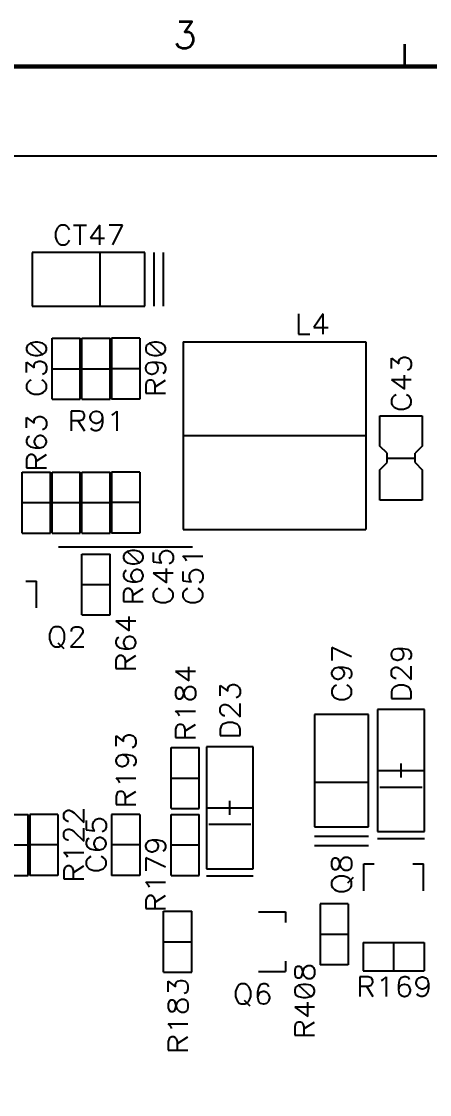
# Model space of a CAD drawing. Extents: x 295 to 953, y 10 to 290.
# Drawn here: x 595.7 to 641, y 171 to 290 of the extents above; entities that cross this region are included whole.
import ezdxf
from ezdxf.enums import TextEntityAlignment as Align

# ---------------------------------------------------------------- set-up
doc = ezdxf.new("R2010")
doc.units = 0
doc.header["$LTSCALE"] = 5
doc.header["$MEASUREMENT"] = 0
doc.layers.get('0').update_dxf_attribs({"linetype": 'CONTINUOUS', "lineweight": 25})
for name, color, linetype in [('DV-DPO-A6_BSK', 2, 'CONTINUOUS'), ('문자', 4, 'CONTINUOUS'), ('테두리', 3, 'CONTINUOUS')]:
    doc.layers.add(name, color=color, linetype=linetype)
doc.styles.get("Standard").update_dxf_attribs({"font": 'simplex.shx'})

# ---------------------------------------------------------------- blocks, each defined once
blk = doc.blocks.new('C')
at = {"layer": '테두리'}
for points, const_width in [([(161.25, 287.5), (161.25, 285)], 0.3), ([(15, 285), (15, 15), (405, 15), (405, 285), (15, 285)], 0.5)]:
    blk.add_lwpolyline(points, dxfattribs=dict(at, const_width=const_width))
at = {"layer": '문자'}
blk.add_text('3', height=3, dxfattribs=at).set_placement((136.88, 288.5), align=Align.MIDDLE)

msp = doc.modelspace()

# ---------------------------------------------------------------- linework, layer by layer
at = {"layer": 'DV-DPO-A6_BSK', "color": 7}
for p, q in [((529.28, 275.1), (843.88, 275.1)), ((599.6, 266.89), (599.5, 266.58)), ((599.71, 267.11), (599.6, 266.89)), ((599.92, 267.31), (599.71, 267.11)), ((600.12, 267.42), (599.92, 267.31)), ((600.55, 267.42), (600.12, 267.42)), ((600.75, 267.31), (600.55, 267.42)), ((600.96, 267.11), (600.75, 267.31)), ((601.07, 266.89), (600.96, 267.11)), ((601.49, 267.42), (602.95, 267.42)), ((602.22, 267.42), (602.22, 265.22)), ((604.41, 267.42), (603.37, 265.96)), ((604.41, 265.22), (604.41, 267.42)), ((606.92, 267.42), (605.46, 267.42)), ((605.88, 265.22), (606.92, 267.42)), ((599.5, 266.58), (599.5, 266.06)), ((599.5, 266.06), (599.6, 265.75)), ((599.6, 265.75), (599.71, 265.53)), ((599.71, 265.53), (599.92, 265.33)), ((600.75, 265.33), (600.96, 265.53)), ((600.96, 265.53), (601.07, 265.75)), ((603.37, 265.96), (604.94, 265.96)), ((596.92, 264.38), (596.92, 258.41)), ((601.6, 264.38), (596.92, 264.38)), ((599.92, 265.33), (600.12, 265.22)), ((600.12, 265.22), (600.55, 265.22)), ((600.55, 265.22), (600.75, 265.33)), ((602.38, 264.38), (601.6, 264.38)), ((603.81, 264.38), (602.38, 264.38)), ((604.98, 264.38), (603.81, 264.38)), ((604.46, 258.41), (604.46, 264.38)), ((609.4, 264.38), (604.98, 264.38)), ((609.4, 258.41), (609.4, 264.38)), ((610.44, 258.41), (610.44, 264.38)), ((611.48, 258.41), (611.48, 264.38)), ((596.92, 258.41), (601.6, 258.41)), ((601.6, 258.41), (602.38, 258.41)), ((602.38, 258.41), (603.81, 258.41)), ((603.81, 258.41), (604.98, 258.41)), ((604.98, 258.41), (609.4, 258.41)), ((626.44, 257.56), (626.44, 255.32)), ((629.2, 257.56), (628.14, 256.07)), ((629.2, 255.32), (629.2, 257.56)), ((628.14, 256.07), (629.73, 256.07)), ((599.12, 248.11), (599.12, 254.87)), ((599.12, 254.87), (602.24, 254.87)), ((602.24, 248.11), (602.24, 254.87)), ((602.42, 248.11), (602.42, 254.87)), ((602.42, 254.87), (605.55, 254.87)), ((605.55, 248.11), (605.55, 254.87)), ((605.72, 254.87), (605.72, 248.11)), ((608.85, 254.87), (605.72, 254.87)), ((608.85, 254.87), (608.85, 248.11)), ((626.44, 255.32), (627.71, 255.32)), ((596.41, 254.11), (596.3, 253.8)), ((596.3, 253.8), (596.3, 253.59)), ((596.3, 253.59), (596.41, 253.27)), ((596.72, 254.32), (596.41, 254.11)), ((597.25, 254.43), (596.72, 254.32)), ((596.72, 254.32), (598.08, 253.07)), ((597.56, 254.43), (597.25, 254.43)), ((598.08, 254.32), (597.56, 254.43)), ((598.4, 254.11), (598.08, 254.32)), ((598.51, 253.8), (598.4, 254.11)), ((598.4, 253.27), (598.51, 253.59)), ((598.51, 253.59), (598.51, 253.8)), ((609.61, 254.11), (609.51, 253.8)), ((609.51, 253.8), (609.51, 253.59)), ((609.51, 253.59), (609.61, 253.27)), ((609.92, 254.32), (609.61, 254.11)), ((610.45, 254.43), (609.92, 254.32)), ((609.92, 254.32), (611.29, 253.07)), ((610.77, 254.43), (610.45, 254.43)), ((611.29, 254.32), (610.77, 254.43)), ((611.61, 254.11), (611.29, 254.32)), ((611.71, 253.8), (611.61, 254.11)), ((611.61, 253.27), (611.71, 253.59)), ((611.71, 253.59), (611.71, 253.8)), ((613.66, 254.46), (633.94, 254.46)), ((613.66, 254.46), (613.66, 233.66)), ((633.94, 254.46), (633.94, 233.66)), ((596.41, 253.27), (596.72, 253.07)), ((596.72, 253.07), (597.25, 252.96)), ((597.25, 252.96), (597.56, 252.96)), ((597.35, 252.22), (597.66, 252.33)), ((597.56, 252.96), (598.08, 253.07)), ((597.66, 252.33), (597.87, 252.33)), ((597.87, 252.33), (598.19, 252.22)), ((598.08, 253.07), (598.4, 253.27)), ((609.61, 253.27), (609.92, 253.07)), ((609.92, 253.07), (610.45, 252.96)), ((610.45, 252.96), (610.77, 252.96)), ((610.77, 252.96), (611.29, 253.07)), ((611.29, 253.07), (611.61, 253.27)), ((636.75, 251.51), (636.75, 252.67)), ((636.75, 252.67), (637.59, 252.04)), ((637.59, 252.36), (637.69, 252.56)), ((637.59, 252.04), (637.59, 252.36)), ((637.69, 252.56), (637.8, 252.67)), ((637.8, 252.67), (638.11, 252.78)), ((638.11, 252.78), (638.32, 252.78)), ((638.32, 252.78), (638.64, 252.67)), ((638.64, 252.67), (638.85, 252.46)), ((638.85, 252.46), (638.96, 252.15)), ((596.3, 251.07), (596.3, 252.22)), ((596.3, 252.22), (597.14, 251.59)), ((597.14, 251.91), (597.25, 252.12)), ((597.14, 251.59), (597.14, 251.91)), ((597.25, 252.12), (597.35, 252.22)), ((598.19, 252.22), (598.4, 252.02)), ((598.4, 252.02), (598.51, 251.7)), ((598.51, 251.38), (598.4, 251.07)), ((598.51, 251.7), (598.51, 251.38)), ((599.12, 251.49), (602.24, 251.49)), ((602.42, 251.49), (605.55, 251.49)), ((608.85, 251.49), (605.72, 251.49)), ((609.51, 251.59), (609.61, 251.91)), ((609.51, 251.49), (609.51, 251.59)), ((609.61, 251.18), (609.51, 251.49)), ((609.61, 251.91), (609.83, 252.12)), ((609.83, 250.97), (609.61, 251.18)), ((609.83, 252.12), (610.24, 252.22)), ((610.24, 252.22), (610.56, 252.12)), ((610.24, 252.22), (610.77, 252.22)), ((610.56, 252.12), (610.77, 251.91)), ((610.77, 251.18), (610.56, 250.97)), ((610.77, 252.22), (611.29, 252.12)), ((610.77, 251.91), (610.87, 251.59)), ((610.87, 251.49), (610.77, 251.18)), ((610.87, 251.59), (610.87, 251.49)), ((611.29, 252.12), (611.61, 251.91)), ((611.61, 251.91), (611.71, 251.59)), ((611.71, 251.38), (611.61, 251.07)), ((611.71, 251.59), (611.71, 251.38)), ((638.74, 251.41), (638.53, 251.31)), ((638.85, 251.51), (638.74, 251.41)), ((638.96, 251.83), (638.85, 251.51)), ((638.96, 252.15), (638.96, 251.83)), ((596.62, 250.13), (596.41, 249.92)), ((596.82, 250.23), (596.62, 250.13)), ((598.19, 250.13), (597.98, 250.23)), ((598.3, 250.97), (598.08, 250.86)), ((598.4, 249.92), (598.19, 250.13)), ((598.4, 251.07), (598.3, 250.97)), ((609.61, 250.02), (609.51, 249.7)), ((609.72, 250.13), (609.61, 250.02)), ((609.92, 250.23), (609.72, 250.13)), ((610.14, 250.86), (609.83, 250.97)), ((610.14, 250.23), (609.92, 250.23)), ((610.24, 250.86), (610.14, 250.86)), ((610.35, 250.13), (610.14, 250.23)), ((610.56, 250.97), (610.24, 250.86)), ((610.45, 250.02), (610.35, 250.13)), ((610.56, 249.7), (610.45, 250.02)), ((610.56, 249.49), (611.71, 250.23)), ((611.61, 251.07), (611.4, 250.97)), ((638.96, 250.26), (636.75, 250.26)), ((636.75, 250.26), (638.22, 249.21)), ((638.22, 249.21), (638.22, 250.78)), ((596.41, 249.92), (596.3, 249.7)), ((596.3, 249.7), (596.3, 249.29)), ((596.3, 249.29), (596.41, 249.08)), ((596.41, 249.08), (596.62, 248.87)), ((596.62, 248.87), (596.82, 248.76)), ((596.82, 248.76), (597.14, 248.65)), ((597.66, 248.65), (597.98, 248.76)), ((597.98, 248.76), (598.19, 248.87)), ((598.19, 248.87), (598.4, 249.08)), ((598.51, 249.7), (598.4, 249.92)), ((598.4, 249.08), (598.51, 249.29)), ((598.51, 249.29), (598.51, 249.7)), ((609.51, 249.7), (609.51, 248.76)), ((609.51, 248.76), (611.71, 248.76)), ((610.56, 248.76), (610.56, 249.7)), ((597.14, 248.65), (597.66, 248.65)), ((599.12, 248.11), (602.24, 248.11)), ((602.42, 248.11), (605.55, 248.11)), ((608.85, 248.11), (605.72, 248.11)), ((636.86, 248.26), (636.75, 248.05)), ((636.75, 248.05), (636.75, 247.64)), ((636.75, 247.64), (636.86, 247.43)), ((637.07, 248.48), (636.86, 248.26)), ((637.27, 248.58), (637.07, 248.48)), ((638.64, 248.48), (638.43, 248.58)), ((638.85, 248.26), (638.64, 248.48)), ((638.96, 248.05), (638.85, 248.26)), ((638.85, 247.43), (638.96, 247.64)), ((638.96, 247.64), (638.96, 248.05)), ((602.2, 246.79), (601.25, 246.79)), ((601.25, 246.79), (601.25, 244.59)), ((602.52, 246.69), (602.2, 246.79)), ((602.62, 246.58), (602.52, 246.69)), ((602.73, 246.37), (602.62, 246.58)), ((602.73, 246.16), (602.73, 246.37)), ((603.35, 246.16), (603.46, 246.47)), ((603.46, 246.47), (603.67, 246.69)), ((603.67, 246.69), (603.98, 246.79)), ((603.98, 246.79), (604.09, 246.79)), ((604.09, 246.79), (604.4, 246.69)), ((604.4, 246.69), (604.62, 246.47)), ((604.62, 246.47), (604.72, 246.06)), ((605.77, 246.37), (605.98, 246.47)), ((605.98, 246.47), (606.29, 246.79)), ((606.29, 246.79), (606.29, 244.59)), ((636.86, 247.43), (637.07, 247.21)), ((637.07, 247.21), (637.27, 247.11)), ((637.27, 247.11), (637.59, 247)), ((637.59, 247), (638.11, 247)), ((638.11, 247), (638.43, 247.11)), ((638.43, 247.11), (638.64, 247.21)), ((638.64, 247.21), (638.85, 247.43)), ((596.3, 244.91), (596.3, 246.07)), ((596.3, 246.07), (597.14, 245.44)), ((597.14, 245.76), (597.25, 245.96)), ((597.14, 245.44), (597.14, 245.76)), ((597.25, 245.96), (597.35, 246.07)), ((597.35, 246.07), (597.66, 246.17)), ((597.66, 246.17), (597.87, 246.17)), ((597.87, 246.17), (598.19, 246.07)), ((598.19, 246.07), (598.4, 245.85)), ((598.4, 245.85), (598.51, 245.54)), ((598.51, 245.23), (598.4, 244.91)), ((598.51, 245.54), (598.51, 245.23)), ((601.25, 245.74), (602.2, 245.74)), ((601.99, 245.74), (602.73, 244.59)), ((602.2, 245.74), (602.52, 245.85)), ((602.52, 245.85), (602.62, 245.95)), ((602.62, 245.95), (602.73, 246.16)), ((603.35, 246.06), (603.35, 246.16)), ((603.46, 245.74), (603.35, 246.06)), ((603.67, 245.53), (603.46, 245.74)), ((603.98, 245.42), (603.67, 245.53)), ((604.09, 245.42), (603.98, 245.42)), ((604.4, 245.53), (604.09, 245.42)), ((604.62, 245.74), (604.4, 245.53)), ((604.72, 246.06), (604.62, 245.74)), ((604.72, 245.53), (604.62, 245.01)), ((604.72, 246.06), (604.72, 245.53)), ((635.49, 242.88), (635.49, 246.26)), ((635.49, 246.26), (640.17, 246.26)), ((640.17, 246.26), (640.17, 242.88)), ((597.77, 244.07), (597.46, 243.97)), ((597.87, 244.07), (597.77, 244.07)), ((598.19, 243.97), (597.87, 244.07)), ((598.3, 244.81), (598.08, 244.71)), ((598.4, 244.91), (598.3, 244.81)), ((603.57, 244.69), (603.46, 244.9)), ((603.88, 244.59), (603.57, 244.69)), ((604.09, 244.59), (603.88, 244.59)), ((604.4, 244.69), (604.09, 244.59)), ((604.62, 245.01), (604.4, 244.69)), ((613.66, 244.06), (633.94, 244.06)), ((596.41, 243.87), (596.3, 243.55)), ((596.3, 243.55), (596.3, 243.34)), ((596.3, 243.34), (596.41, 243.03)), ((596.62, 243.97), (596.41, 243.87)), ((596.41, 243.03), (596.72, 242.82)), ((596.72, 242.82), (597.25, 242.71)), ((597.25, 243.76), (597.14, 243.44)), ((597.14, 243.44), (597.14, 243.34)), ((597.14, 243.34), (597.25, 243.03)), ((597.46, 243.97), (597.25, 243.76)), ((597.25, 243.03), (597.46, 242.82)), ((597.46, 242.82), (597.77, 242.71)), ((597.77, 242.71), (598.19, 242.82)), ((598.4, 243.76), (598.19, 243.97)), ((598.19, 242.82), (598.4, 243.03)), ((598.51, 243.44), (598.4, 243.76)), ((598.4, 243.03), (598.51, 243.34)), ((598.51, 243.34), (598.51, 243.44)), ((636.27, 242.1), (635.49, 242.88)), ((640.17, 242.88), (639.39, 242.1)), ((596.41, 241.77), (596.3, 241.45)), ((596.51, 241.87), (596.41, 241.77)), ((596.72, 241.98), (596.51, 241.87)), ((596.93, 241.98), (596.72, 241.98)), ((597.14, 241.87), (596.93, 241.98)), ((597.25, 241.77), (597.14, 241.87)), ((597.25, 242.71), (597.77, 242.71)), ((597.35, 241.45), (597.25, 241.77)), ((597.35, 241.24), (598.51, 241.98)), ((636.27, 241.07), (636.27, 242.1)), ((639.39, 241.07), (639.39, 242.1)), ((596.3, 241.45), (596.3, 240.5)), ((596.3, 240.5), (598.51, 240.5)), ((597.35, 240.5), (597.35, 241.45)), ((635.49, 240.28), (636.27, 241.07)), ((636.27, 241.58), (639.39, 241.58)), ((639.39, 241.07), (640.17, 240.28)), ((595.82, 233.25), (595.82, 240.01)), ((595.82, 240.01), (598.94, 240.01)), ((598.94, 233.25), (598.94, 240.01)), ((599.12, 233.25), (599.12, 240.01)), ((599.12, 240.01), (602.24, 240.01)), ((602.24, 233.25), (602.24, 240.01)), ((602.42, 233.25), (602.42, 240.01)), ((602.42, 240.01), (605.55, 240.01)), ((605.55, 233.25), (605.55, 240.01)), ((605.72, 240.01), (605.72, 233.25)), ((608.85, 240.01), (605.72, 240.01)), ((608.85, 240.01), (608.85, 233.25)), ((635.49, 236.91), (635.49, 240.28)), ((640.17, 240.28), (640.17, 236.91)), ((640.17, 236.91), (635.49, 236.91)), ((595.82, 236.63), (598.94, 236.63)), ((599.12, 236.63), (602.24, 236.63)), ((602.42, 236.63), (605.55, 236.63)), ((608.85, 236.63), (605.72, 236.63)), ((613.66, 233.66), (633.94, 233.66)), ((595.82, 233.25), (598.94, 233.25)), ((599.12, 233.25), (602.24, 233.25)), ((602.42, 233.25), (605.55, 233.25)), ((608.85, 233.25), (605.72, 233.25)), ((614.71, 231.68), (599.85, 231.68)), ((602.42, 224.17), (602.42, 230.93)), ((602.42, 230.93), (605.55, 230.93)), ((605.55, 224.17), (605.55, 230.93)), ((607.14, 231), (607.03, 230.68)), ((607.45, 231.21), (607.14, 231)), ((607.98, 231.31), (607.45, 231.21)), ((607.45, 231.21), (608.82, 229.95)), ((608.29, 231.31), (607.98, 231.31)), ((608.82, 231.21), (608.29, 231.31)), ((609.13, 231), (608.82, 231.21)), ((609.24, 230.68), (609.13, 231)), ((610.33, 231.1), (610.33, 230.05)), ((611.07, 230.68), (611.17, 231)), ((611.17, 231), (611.38, 231.21)), ((611.38, 231.21), (611.69, 231.31)), ((611.69, 231.31), (611.91, 231.31)), ((611.91, 231.31), (612.22, 231.21)), ((612.22, 231.21), (612.43, 231)), ((612.43, 231), (612.54, 230.68)), ((607.03, 230.68), (607.03, 230.47)), ((607.03, 230.47), (607.14, 230.16)), ((607.14, 230.16), (607.45, 229.95)), ((607.45, 229.95), (607.98, 229.85)), ((607.98, 229.85), (608.29, 229.85)), ((608.29, 229.85), (608.82, 229.95)), ((608.82, 229.95), (609.13, 230.16)), ((609.13, 230.16), (609.24, 230.47)), ((609.24, 230.47), (609.24, 230.68)), ((610.33, 230.05), (611.28, 229.95)), ((611.07, 230.37), (611.07, 230.68)), ((611.17, 230.05), (611.07, 230.37)), ((611.28, 229.95), (611.17, 230.05)), ((612.33, 229.95), (612.12, 229.85)), ((612.43, 230.05), (612.33, 229.95)), ((612.54, 230.37), (612.43, 230.05)), ((612.54, 230.68), (612.54, 230.37)), ((613.95, 230.37), (613.64, 230.68)), ((613.64, 230.68), (615.84, 230.68)), ((614.05, 230.16), (613.95, 230.37)), ((607.14, 229.01), (607.03, 228.69)), ((607.03, 228.69), (607.03, 228.48)), ((607.35, 229.11), (607.14, 229.01)), ((607.98, 228.9), (607.87, 228.58)), ((607.87, 228.58), (607.87, 228.48)), ((608.19, 229.11), (607.98, 228.9)), ((608.5, 229.21), (608.19, 229.11)), ((608.6, 229.21), (608.5, 229.21)), ((608.92, 229.11), (608.6, 229.21)), ((609.13, 228.9), (608.92, 229.11)), ((609.24, 228.58), (609.13, 228.9)), ((609.24, 228.48), (609.24, 228.58)), ((612.54, 228.8), (610.33, 228.8)), ((610.33, 228.8), (611.8, 227.75)), ((611.8, 227.75), (611.8, 229.32)), ((613.64, 229.01), (613.64, 227.96)), ((614.37, 228.58), (614.48, 228.9)), ((614.37, 228.27), (614.37, 228.58)), ((614.48, 228.9), (614.69, 229.11)), ((614.69, 229.11), (615, 229.21)), ((615, 229.21), (615.21, 229.21)), ((615.21, 229.21), (615.53, 229.11)), ((615.53, 229.11), (615.74, 228.9)), ((615.74, 228.9), (615.84, 228.58)), ((615.84, 228.58), (615.84, 228.27)), ((596.22, 227.93), (597.39, 227.93)), ((597.39, 224.95), (597.39, 227.93)), ((602.42, 227.55), (605.55, 227.55)), ((607.03, 228.48), (607.14, 228.17)), ((607.14, 228.17), (607.45, 227.96)), ((607.45, 227.96), (607.98, 227.85)), ((607.87, 228.48), (607.98, 228.17)), ((607.98, 228.17), (608.19, 227.96)), ((607.98, 227.85), (608.5, 227.85)), ((608.19, 227.96), (608.5, 227.85)), ((608.5, 227.85), (608.92, 227.96)), ((608.92, 227.96), (609.13, 228.17)), ((609.13, 228.17), (609.24, 228.48)), ((613.64, 227.96), (614.58, 227.85)), ((614.48, 227.96), (614.37, 228.27)), ((614.58, 227.85), (614.48, 227.96)), ((615.63, 227.85), (615.42, 227.75)), ((615.74, 227.96), (615.63, 227.85)), ((615.84, 228.27), (615.74, 227.96)), ((607.14, 226.91), (607.03, 226.59)), ((607.03, 226.59), (607.03, 225.65)), ((607.24, 227.01), (607.14, 226.91)), ((607.45, 227.12), (607.24, 227.01)), ((607.66, 227.12), (607.45, 227.12)), ((607.87, 227.01), (607.66, 227.12)), ((607.98, 226.91), (607.87, 227.01)), ((608.08, 226.59), (607.98, 226.91)), ((608.08, 226.38), (609.24, 227.12)), ((608.08, 225.65), (608.08, 226.59)), ((610.44, 226.8), (610.33, 226.59)), ((610.33, 226.59), (610.33, 226.17)), ((610.33, 226.17), (610.44, 225.96)), ((610.65, 227.01), (610.44, 226.8)), ((610.86, 227.12), (610.65, 227.01)), ((612.22, 227.01), (612.01, 227.12)), ((612.43, 226.8), (612.22, 227.01)), ((612.54, 226.59), (612.43, 226.8)), ((612.43, 225.96), (612.54, 226.17)), ((612.54, 226.17), (612.54, 226.59)), ((613.74, 226.8), (613.64, 226.59)), ((613.64, 226.59), (613.64, 226.17)), ((613.64, 226.17), (613.74, 225.96)), ((613.95, 227.01), (613.74, 226.8)), ((614.16, 227.12), (613.95, 227.01)), ((615.53, 227.01), (615.31, 227.12)), ((615.74, 226.8), (615.53, 227.01)), ((615.84, 226.59), (615.74, 226.8)), ((615.74, 225.96), (615.84, 226.17)), ((615.84, 226.17), (615.84, 226.59)), ((607.03, 225.65), (609.24, 225.65)), ((610.44, 225.96), (610.65, 225.75)), ((610.65, 225.75), (610.86, 225.65)), ((610.86, 225.65), (611.17, 225.54)), ((611.17, 225.54), (611.69, 225.54)), ((611.69, 225.54), (612.01, 225.65)), ((612.01, 225.65), (612.22, 225.75)), ((612.22, 225.75), (612.43, 225.96)), ((613.74, 225.96), (613.95, 225.75)), ((613.95, 225.75), (614.16, 225.65)), ((614.16, 225.65), (614.48, 225.54)), ((614.48, 225.54), (615, 225.54)), ((615, 225.54), (615.31, 225.65)), ((615.31, 225.65), (615.53, 225.75)), ((615.53, 225.75), (615.74, 225.96)), ((602.42, 224.17), (605.55, 224.17)), ((607.67, 222.42), (607.67, 223.99)), ((599.25, 222.77), (599.04, 222.56)), ((599.46, 222.87), (599.25, 222.77)), ((599.89, 222.87), (599.46, 222.87)), ((600.1, 222.77), (599.89, 222.87)), ((600.31, 222.56), (600.1, 222.77)), ((601.27, 222.45), (601.37, 222.66)), ((601.37, 222.66), (601.48, 222.77)), ((601.48, 222.77), (601.69, 222.87)), ((601.69, 222.87), (602.11, 222.87)), ((602.11, 222.87), (602.32, 222.77)), ((602.32, 222.77), (602.43, 222.66)), ((602.43, 222.66), (602.54, 222.45)), ((608.41, 223.47), (606.21, 223.47)), ((606.21, 223.47), (607.67, 222.42)), ((598.94, 222.34), (598.83, 222.03)), ((598.83, 222.03), (598.83, 221.5)), ((598.83, 221.5), (598.94, 221.18)), ((599.04, 222.56), (598.94, 222.34)), ((600.42, 222.34), (600.31, 222.56)), ((600.52, 222.03), (600.42, 222.34)), ((600.42, 221.18), (600.52, 221.5)), ((600.52, 221.5), (600.52, 222.03)), ((602.22, 221.71), (601.16, 220.65)), ((601.27, 222.34), (601.27, 222.45)), ((602.43, 222.03), (602.22, 221.71)), ((602.54, 222.24), (602.43, 222.03)), ((602.54, 222.45), (602.54, 222.24)), ((606.31, 221.58), (606.21, 221.26)), ((606.52, 221.68), (606.31, 221.58)), ((607.15, 221.47), (607.05, 221.16)), ((607.36, 221.68), (607.15, 221.47)), ((607.67, 221.78), (607.36, 221.68)), ((607.78, 221.78), (607.67, 221.78)), ((608.1, 221.68), (607.78, 221.78)), ((608.31, 221.47), (608.1, 221.68)), ((608.41, 221.16), (608.31, 221.47)), ((598.94, 221.18), (599.04, 220.97)), ((599.04, 220.97), (599.25, 220.76)), ((599.25, 220.76), (599.46, 220.65)), ((599.46, 220.65), (599.89, 220.65)), ((599.78, 221.08), (600.42, 220.44)), ((599.89, 220.65), (600.1, 220.76)), ((600.1, 220.76), (600.31, 220.97)), ((600.31, 220.97), (600.42, 221.18)), ((601.16, 220.65), (602.64, 220.65)), ((606.21, 221.26), (606.21, 221.05)), ((606.21, 221.05), (606.31, 220.74)), ((606.31, 220.74), (606.62, 220.53)), ((606.62, 220.53), (607.15, 220.42)), ((607.05, 221.16), (607.05, 221.05)), ((607.05, 221.05), (607.15, 220.74)), ((607.15, 220.74), (607.36, 220.53)), ((607.15, 220.42), (607.67, 220.42)), ((607.36, 220.53), (607.67, 220.42)), ((607.67, 220.42), (608.1, 220.53)), ((608.1, 220.53), (608.31, 220.74)), ((608.31, 220.74), (608.41, 221.05)), ((608.41, 221.05), (608.41, 221.16)), ((632.35, 219.53), (630.15, 220.58)), ((630.15, 220.58), (630.15, 219.11)), ((636.86, 220.16), (637.07, 220.37)), ((637.07, 220.37), (637.48, 220.47)), ((637.48, 220.47), (637.8, 220.37)), ((637.48, 220.47), (638.01, 220.47)), ((637.8, 220.37), (638.01, 220.16)), ((638.01, 220.47), (638.53, 220.37)), ((638.53, 220.37), (638.85, 220.16)), ((606.31, 219.48), (606.21, 219.16)), ((606.21, 219.16), (606.21, 218.22)), ((606.42, 219.58), (606.31, 219.48)), ((606.62, 219.69), (606.42, 219.58)), ((606.83, 219.69), (606.62, 219.69)), ((607.05, 219.58), (606.83, 219.69)), ((607.15, 219.48), (607.05, 219.58)), ((607.26, 219.16), (607.15, 219.48)), ((607.26, 218.95), (608.41, 219.69)), ((607.26, 218.22), (607.26, 219.16)), ((636.75, 219.85), (636.86, 220.16)), ((636.75, 219.74), (636.75, 219.85)), ((636.86, 219.42), (636.75, 219.74)), ((637.07, 219.22), (636.86, 219.42)), ((637.38, 219.11), (637.07, 219.22)), ((637.48, 219.11), (637.38, 219.11)), ((637.8, 219.22), (637.48, 219.11)), ((638.01, 219.42), (637.8, 219.22)), ((638.01, 220.16), (638.11, 219.85)), ((638.11, 219.74), (638.01, 219.42)), ((638.11, 219.85), (638.11, 219.74)), ((638.85, 219.32), (638.64, 219.22)), ((638.85, 220.16), (638.96, 219.85)), ((638.96, 219.64), (638.85, 219.32)), ((638.96, 219.85), (638.96, 219.64)), ((606.21, 218.22), (608.41, 218.22)), ((615.02, 217.89), (612.82, 217.89)), ((612.82, 217.89), (614.28, 216.85)), ((614.28, 216.85), (614.28, 218.41)), ((630.15, 217.75), (630.25, 218.06)), ((630.25, 218.06), (630.46, 218.28)), ((630.46, 218.28), (630.88, 218.37)), ((630.88, 218.37), (631.2, 218.28)), ((630.88, 218.37), (631.41, 218.37)), ((631.2, 218.28), (631.41, 218.06)), ((631.41, 218.37), (631.93, 218.28)), ((631.41, 218.06), (631.51, 217.75)), ((631.93, 218.28), (632.25, 218.06)), ((632.25, 218.06), (632.35, 217.75)), ((636.75, 217.96), (636.86, 218.17)), ((636.75, 217.54), (636.75, 217.96)), ((636.86, 218.17), (636.96, 218.28)), ((636.96, 218.28), (637.17, 218.37)), ((637.17, 218.37), (637.38, 218.37)), ((637.38, 218.37), (637.59, 218.28)), ((637.59, 218.28), (637.91, 218.06)), ((637.91, 218.06), (638.96, 217.01)), ((638.96, 217.01), (638.96, 218.48)), ((630.15, 217.64), (630.15, 217.75)), ((630.25, 217.33), (630.15, 217.64)), ((630.46, 217.12), (630.25, 217.33)), ((630.77, 217.01), (630.46, 217.12)), ((630.88, 217.01), (630.77, 217.01)), ((631.2, 217.12), (630.88, 217.01)), ((631.41, 217.33), (631.2, 217.12)), ((631.51, 217.64), (631.41, 217.33)), ((631.51, 217.75), (631.51, 217.64)), ((632.25, 217.23), (632.04, 217.12)), ((632.35, 217.54), (632.25, 217.23)), ((632.35, 217.75), (632.35, 217.54)), ((636.86, 217.33), (636.75, 217.54)), ((636.96, 217.23), (636.86, 217.33)), ((637.17, 217.12), (636.96, 217.23)), ((637.27, 217.12), (637.17, 217.12)), ((612.93, 216.01), (612.82, 215.7)), ((612.82, 215.7), (612.82, 215.28)), ((613.13, 216.12), (612.93, 216.01)), ((613.35, 216.12), (613.13, 216.12)), ((613.56, 216.01), (613.35, 216.12)), ((613.66, 215.81), (613.56, 216.01)), ((613.76, 215.38), (613.66, 215.81)), ((613.66, 215.18), (613.76, 215.59)), ((613.76, 215.59), (613.87, 215.91)), ((613.87, 215.91), (614.08, 216.12)), ((614.08, 216.12), (614.28, 216.22)), ((614.28, 216.22), (614.6, 216.22)), ((614.6, 216.22), (614.81, 216.12)), ((614.81, 216.12), (614.91, 216.01)), ((614.91, 216.01), (615.02, 215.7)), ((615.02, 215.7), (615.02, 215.28)), ((617.76, 215.19), (617.76, 216.35)), ((617.76, 216.35), (618.6, 215.72)), ((618.6, 216.04), (618.71, 216.24)), ((618.6, 215.72), (618.6, 216.04)), ((618.71, 216.24), (618.81, 216.35)), ((618.81, 216.35), (619.12, 216.45)), ((619.12, 216.45), (619.34, 216.45)), ((619.34, 216.45), (619.65, 216.35)), ((619.65, 216.35), (619.86, 216.14)), ((619.86, 216.14), (619.97, 215.83)), ((619.97, 215.51), (619.86, 215.19)), ((619.97, 215.83), (619.97, 215.51)), ((630.25, 216.07), (630.15, 215.86)), ((630.15, 215.86), (630.15, 215.44)), ((630.15, 215.44), (630.25, 215.23)), ((630.46, 216.28), (630.25, 216.07)), ((630.67, 216.39), (630.46, 216.28)), ((632.04, 216.28), (631.82, 216.39)), ((632.25, 216.07), (632.04, 216.28)), ((632.35, 215.86), (632.25, 216.07)), ((632.25, 215.23), (632.35, 215.44)), ((632.35, 215.44), (632.35, 215.86)), ((636.86, 215.96), (636.75, 215.65)), ((636.75, 215.65), (636.75, 214.91)), ((637.07, 216.18), (636.86, 215.96)), ((637.27, 216.28), (637.07, 216.18)), ((637.59, 216.39), (637.27, 216.28)), ((638.11, 216.39), (637.59, 216.39)), ((638.43, 216.28), (638.11, 216.39)), ((638.64, 216.18), (638.43, 216.28)), ((638.85, 215.96), (638.64, 216.18)), ((638.96, 215.65), (638.85, 215.96)), ((638.96, 214.91), (638.96, 215.65)), ((612.82, 215.28), (612.93, 214.97)), ((612.93, 214.97), (613.13, 214.86)), ((613.13, 214.86), (613.35, 214.86)), ((613.35, 214.86), (613.56, 214.97)), ((613.56, 214.97), (613.66, 215.18)), ((613.87, 215.07), (613.76, 215.38)), ((614.08, 214.86), (613.87, 215.07)), ((614.28, 214.76), (614.08, 214.86)), ((614.6, 214.76), (614.28, 214.76)), ((614.81, 214.86), (614.6, 214.76)), ((614.91, 214.97), (614.81, 214.86)), ((615.02, 215.28), (614.91, 214.97)), ((617.98, 214.15), (618.18, 214.25)), ((618.18, 214.25), (618.39, 214.25)), ((618.39, 214.25), (618.6, 214.15)), ((619.76, 215.09), (619.55, 214.99)), ((619.86, 215.19), (619.76, 215.09)), ((619.97, 212.89), (619.97, 214.35)), ((630.25, 215.23), (630.46, 215.02)), ((630.46, 215.02), (630.67, 214.91)), ((630.67, 214.91), (630.99, 214.81)), ((630.99, 214.81), (631.51, 214.81)), ((631.51, 214.81), (631.82, 214.91)), ((631.82, 214.91), (632.04, 215.02)), ((632.04, 215.02), (632.25, 215.23)), ((636.75, 214.91), (638.96, 214.91)), ((613.13, 213.19), (612.82, 213.51)), ((612.82, 213.51), (615.02, 213.51)), ((613.24, 212.99), (613.13, 213.19)), ((617.76, 213.83), (617.87, 214.04)), ((617.76, 213.41), (617.76, 213.83)), ((617.87, 213.2), (617.76, 213.41)), ((617.87, 214.04), (617.98, 214.15)), ((617.98, 213.1), (617.87, 213.2)), ((618.18, 212.99), (617.98, 213.1)), ((618.6, 214.15), (618.92, 213.94)), ((618.92, 213.94), (619.97, 212.89)), ((634.21, 213.15), (628.24, 213.15)), ((628.24, 213.15), (628.24, 208.47)), ((634.21, 208.47), (634.21, 213.15)), ((635.23, 213.67), (635.23, 200.15)), ((640.43, 213.67), (635.23, 213.67)), ((640.43, 200.15), (640.43, 213.67)), ((613.03, 211.94), (612.93, 211.84)), ((613.24, 212.04), (613.03, 211.94)), ((613.45, 212.04), (613.24, 212.04)), ((613.66, 211.94), (613.45, 212.04)), ((613.76, 211.84), (613.66, 211.94)), ((613.87, 211.31), (615.02, 212.04)), ((618.08, 212.05), (617.87, 211.84)), ((618.29, 212.15), (618.08, 212.05)), ((618.29, 212.99), (618.18, 212.99)), ((618.6, 212.26), (618.29, 212.15)), ((619.12, 212.26), (618.6, 212.26)), ((619.44, 212.15), (619.12, 212.26)), ((619.65, 212.05), (619.44, 212.15)), ((619.86, 211.84), (619.65, 212.05)), ((606.22, 209.63), (606.22, 210.78)), ((606.22, 210.78), (607.05, 210.15)), ((607.05, 210.46), (607.16, 210.67)), ((607.16, 210.67), (607.26, 210.78)), ((607.26, 210.78), (607.57, 210.88)), ((607.57, 210.88), (607.79, 210.88)), ((607.79, 210.88), (608.1, 210.78)), ((608.1, 210.78), (608.31, 210.57)), ((612.93, 211.84), (612.82, 211.52)), ((612.82, 211.52), (612.82, 210.58)), ((613.87, 211.52), (613.76, 211.84)), ((613.87, 210.58), (613.87, 211.52)), ((617.87, 211.84), (617.76, 211.52)), ((617.76, 211.52), (617.76, 210.79)), ((617.76, 210.79), (619.97, 210.79)), ((619.97, 211.52), (619.86, 211.84)), ((619.97, 210.79), (619.97, 211.52)), ((607.05, 210.15), (607.05, 210.46)), ((608.2, 209.53), (608, 209.42)), ((608.31, 209.63), (608.2, 209.53)), ((608.31, 210.57), (608.41, 210.26)), ((608.41, 209.94), (608.31, 209.63)), ((608.41, 210.26), (608.41, 209.94)), ((612.82, 210.58), (615.02, 210.58)), ((616.24, 209.55), (616.24, 196.03)), ((621.44, 209.55), (616.24, 209.55)), ((621.44, 196.03), (621.44, 209.55)), ((606.22, 208.06), (606.33, 208.38)), ((606.33, 208.38), (606.53, 208.58)), ((606.53, 208.58), (606.95, 208.69)), ((606.95, 208.69), (607.26, 208.58)), ((606.95, 208.69), (607.47, 208.69)), ((607.26, 208.58), (607.47, 208.38)), ((607.47, 208.69), (608, 208.58)), ((607.47, 208.38), (607.57, 208.06)), ((608, 208.58), (608.31, 208.38)), ((608.31, 208.38), (608.41, 208.06)), ((612.33, 202.7), (612.33, 209.47)), ((612.33, 209.47), (615.45, 209.47)), ((615.45, 202.7), (615.45, 209.47)), ((628.24, 208.47), (628.24, 207.69)), ((634.21, 207.69), (634.21, 208.47)), ((606.22, 207.95), (606.22, 208.06)), ((606.33, 207.64), (606.22, 207.95)), ((606.53, 207.43), (606.33, 207.64)), ((606.85, 207.33), (606.53, 207.43)), ((606.95, 207.33), (606.85, 207.33)), ((607.26, 207.43), (606.95, 207.33)), ((607.47, 207.64), (607.26, 207.43)), ((607.57, 207.95), (607.47, 207.64)), ((607.57, 208.06), (607.57, 207.95)), ((608.31, 207.54), (608.1, 207.43)), ((608.41, 207.85), (608.31, 207.54)), ((608.41, 208.06), (608.41, 207.85)), ((628.24, 207.69), (628.24, 206.26)), ((634.21, 206.26), (634.21, 207.69)), ((637.83, 206.13), (637.83, 207.69)), ((606.53, 205.76), (606.22, 206.08)), ((606.22, 206.08), (608.41, 206.08)), ((612.33, 206.08), (615.45, 206.08)), ((628.24, 206.26), (628.24, 205.09)), ((634.21, 205.09), (634.21, 206.26)), ((635.23, 206.91), (640.43, 206.91)), ((606.64, 205.56), (606.53, 205.76)), ((628.24, 205.61), (634.21, 205.61)), ((628.24, 205.09), (628.24, 200.67)), ((634.21, 200.67), (634.21, 205.09)), ((635.49, 205.09), (640.17, 205.09)), ((606.33, 204.41), (606.22, 204.09)), ((606.22, 204.09), (606.22, 203.15)), ((606.42, 204.51), (606.33, 204.41)), ((606.64, 204.61), (606.42, 204.51)), ((606.85, 204.61), (606.64, 204.61)), ((607.05, 204.51), (606.85, 204.61)), ((607.16, 204.41), (607.05, 204.51)), ((607.26, 204.09), (607.16, 204.41)), ((607.26, 203.88), (608.41, 204.61)), ((607.26, 203.15), (607.26, 204.09)), ((618.84, 202), (618.84, 203.56)), ((600.55, 202.31), (600.65, 202.42)), ((600.65, 202.42), (600.86, 202.53)), ((600.86, 202.53), (601.07, 202.53)), ((601.07, 202.53), (601.27, 202.42)), ((601.27, 202.42), (601.59, 202.21)), ((602.63, 201.16), (602.63, 202.62)), ((606.22, 203.15), (608.41, 203.15)), ((612.33, 202.7), (615.45, 202.7)), ((616.24, 202.78), (621.44, 202.78)), ((593.34, 202.04), (596.47, 202.04)), ((596.47, 195.27), (596.47, 202.04)), ((596.64, 202.04), (596.64, 195.27)), ((599.77, 202.04), (596.64, 202.04)), ((599.77, 202.04), (599.77, 195.27)), ((600.44, 202.1), (600.55, 202.31)), ((600.44, 201.69), (600.44, 202.1)), ((600.55, 201.48), (600.44, 201.69)), ((600.65, 201.38), (600.55, 201.48)), ((600.86, 201.27), (600.65, 201.38)), ((600.96, 201.27), (600.86, 201.27)), ((601.59, 202.21), (602.63, 201.16)), ((602.9, 201.38), (602.9, 200.33)), ((603.64, 200.97), (603.74, 201.28)), ((603.74, 201.28), (603.95, 201.49)), ((603.95, 201.49), (604.27, 201.59)), ((604.27, 201.59), (604.48, 201.59)), ((604.48, 201.59), (604.79, 201.49)), ((604.79, 201.49), (605, 201.28)), ((605, 201.28), (605.11, 200.97)), ((605.72, 202.04), (605.72, 195.27)), ((608.85, 202.04), (605.72, 202.04)), ((608.85, 202.04), (608.85, 195.27)), ((612.33, 195.27), (612.33, 202.04)), ((612.33, 202.04), (615.45, 202.04)), ((615.45, 195.27), (615.45, 202.04)), ((600.44, 200.02), (600.55, 200.23)), ((600.44, 199.6), (600.44, 200.02)), ((600.55, 200.23), (600.65, 200.33)), ((600.65, 200.33), (600.86, 200.43)), ((600.86, 200.43), (601.07, 200.43)), ((601.07, 200.43), (601.27, 200.33)), ((601.27, 200.33), (601.59, 200.12)), ((601.59, 200.12), (602.63, 199.08)), ((602.63, 199.08), (602.63, 200.54)), ((602.9, 200.33), (603.85, 200.23)), ((603.64, 200.65), (603.64, 200.97)), ((603.74, 200.33), (603.64, 200.65)), ((603.85, 200.23), (603.74, 200.33)), ((604.9, 200.23), (604.69, 200.13)), ((605, 200.33), (604.9, 200.23)), ((605.11, 200.65), (605, 200.33)), ((605.11, 200.97), (605.11, 200.65)), ((616.5, 200.97), (621.18, 200.97)), ((628.24, 200.67), (634.21, 200.67)), ((635.23, 200.15), (640.43, 200.15)), ((600.55, 199.39), (600.44, 199.6)), ((600.65, 199.28), (600.55, 199.39)), ((600.86, 199.18), (600.65, 199.28)), ((600.96, 199.18), (600.86, 199.18)), ((603.01, 199.29), (602.9, 198.97)), ((602.9, 198.97), (602.9, 198.76)), ((603.22, 199.39), (603.01, 199.29)), ((603.85, 199.18), (603.74, 198.87)), ((603.74, 198.87), (603.74, 198.76)), ((604.06, 199.39), (603.85, 199.18)), ((604.37, 199.49), (604.06, 199.39)), ((604.48, 199.49), (604.37, 199.49)), ((604.79, 199.39), (604.48, 199.49)), ((605, 199.18), (604.79, 199.39)), ((605.11, 198.87), (605, 199.18)), ((605.11, 198.76), (605.11, 198.87)), ((609.52, 198.6), (609.63, 198.91)), ((609.63, 198.91), (609.83, 199.12)), ((609.83, 199.12), (610.26, 199.22)), ((610.26, 199.22), (610.57, 199.12)), ((610.26, 199.22), (610.78, 199.22)), ((610.57, 199.12), (610.78, 198.91)), ((610.78, 199.22), (611.3, 199.12)), ((610.78, 198.91), (610.88, 198.6)), ((611.3, 199.12), (611.61, 198.91)), ((611.61, 198.91), (611.71, 198.6)), ((628.24, 199.63), (634.21, 199.63)), ((635.23, 199.38), (640.43, 199.38)), ((593.34, 198.66), (596.47, 198.66)), ((599.77, 198.66), (596.64, 198.66)), ((600.75, 197.51), (600.44, 197.82)), ((600.44, 197.82), (602.63, 197.82)), ((602.9, 198.76), (603.01, 198.45)), ((603.01, 198.45), (603.32, 198.24)), ((603.32, 198.24), (603.85, 198.13)), ((603.74, 198.76), (603.85, 198.45)), ((603.85, 198.45), (604.06, 198.24)), ((603.85, 198.13), (604.37, 198.13)), ((604.06, 198.24), (604.37, 198.13)), ((604.37, 198.13), (604.79, 198.24)), ((604.79, 198.24), (605, 198.45)), ((605, 198.45), (605.11, 198.76)), ((608.85, 198.66), (605.72, 198.66)), ((609.52, 198.49), (609.52, 198.6)), ((609.63, 198.17), (609.52, 198.49)), ((609.83, 197.97), (609.63, 198.17)), ((610.15, 197.86), (609.83, 197.97)), ((610.26, 197.86), (610.15, 197.86)), ((610.57, 197.97), (610.26, 197.86)), ((610.78, 198.17), (610.57, 197.97)), ((610.88, 198.49), (610.78, 198.17)), ((610.88, 198.6), (610.88, 198.49)), ((611.61, 198.07), (611.4, 197.97)), ((611.71, 198.38), (611.61, 198.07)), ((611.71, 198.6), (611.71, 198.38)), ((612.33, 198.66), (615.45, 198.66)), ((628.24, 198.59), (634.21, 198.59)), ((600.86, 197.3), (600.75, 197.51)), ((603.01, 197.08), (602.9, 196.87)), ((602.9, 196.87), (602.9, 196.46)), ((602.9, 196.46), (603.01, 196.24)), ((603.22, 197.29), (603.01, 197.08)), ((603.43, 197.4), (603.22, 197.29)), ((604.79, 197.29), (604.58, 197.4)), ((605, 197.08), (604.79, 197.29)), ((605.11, 196.87), (605, 197.08)), ((605, 196.24), (605.11, 196.46)), ((605.11, 196.46), (605.11, 196.87)), ((611.71, 196.19), (609.52, 197.24)), ((609.52, 197.24), (609.52, 195.78)), ((630.23, 197.1), (630.13, 196.78)), ((630.13, 196.78), (630.13, 196.36)), ((630.44, 197.2), (630.23, 197.1)), ((630.65, 197.2), (630.44, 197.2)), ((630.87, 197.1), (630.65, 197.2)), ((630.97, 196.89), (630.87, 197.1)), ((631.08, 196.46), (630.97, 196.89)), ((630.97, 196.25), (631.08, 196.67)), ((631.08, 196.67), (631.18, 196.99)), ((631.18, 196.15), (631.08, 196.46)), ((631.18, 196.99), (631.39, 197.2)), ((631.39, 197.2), (631.61, 197.31)), ((631.61, 197.31), (631.92, 197.31)), ((631.92, 197.31), (632.13, 197.2)), ((632.13, 197.2), (632.24, 197.1)), ((632.24, 197.1), (632.35, 196.78)), ((632.35, 196.78), (632.35, 196.36)), ((633.69, 193.58), (633.69, 196.56)), ((633.69, 196.56), (634.86, 196.56)), ((639.15, 196.56), (640.32, 196.56)), ((640.32, 193.58), (640.32, 196.56)), ((593.34, 195.27), (596.47, 195.27)), ((599.77, 195.27), (596.64, 195.27)), ((600.55, 196.15), (600.44, 195.84)), ((600.44, 195.84), (600.44, 194.9)), ((600.65, 196.25), (600.55, 196.15)), ((600.86, 196.36), (600.65, 196.25)), ((601.07, 196.36), (600.86, 196.36)), ((601.27, 196.25), (601.07, 196.36)), ((601.38, 196.15), (601.27, 196.25)), ((601.49, 195.84), (601.38, 196.15)), ((601.49, 195.62), (602.63, 196.36)), ((601.49, 194.9), (601.49, 195.84)), ((603.01, 196.24), (603.22, 196.03)), ((603.22, 196.03), (603.43, 195.93)), ((603.43, 195.93), (603.74, 195.82)), ((603.74, 195.82), (604.27, 195.82)), ((604.27, 195.82), (604.58, 195.93)), ((604.58, 195.93), (604.79, 196.03)), ((604.79, 196.03), (605, 196.24)), ((608.85, 195.27), (605.72, 195.27)), ((612.33, 195.27), (615.45, 195.27)), ((616.24, 196.03), (621.44, 196.03)), ((616.24, 195.25), (621.44, 195.25)), ((630.13, 196.36), (630.23, 196.04)), ((630.23, 196.04), (630.44, 195.93)), ((630.44, 195.93), (630.65, 195.93)), ((630.65, 195.93), (630.87, 196.04)), ((630.97, 195.19), (630.65, 195.09)), ((630.87, 196.04), (630.97, 196.25)), ((631.5, 195.19), (630.97, 195.19)), ((631.39, 195.93), (631.18, 196.15)), ((631.61, 195.83), (631.39, 195.93)), ((631.82, 195.09), (631.5, 195.19)), ((631.92, 195.83), (631.61, 195.83)), ((632.13, 195.93), (631.92, 195.83)), ((632.24, 196.04), (632.13, 195.93)), ((632.35, 196.36), (632.24, 196.04)), ((600.44, 194.9), (602.63, 194.9)), ((609.83, 194.2), (609.52, 194.52)), ((609.52, 194.52), (611.71, 194.52)), ((609.94, 194), (609.83, 194.2)), ((630.23, 194.77), (630.13, 194.56)), ((630.13, 194.56), (630.13, 194.14)), ((630.13, 194.14), (630.23, 193.93)), ((630.44, 194.98), (630.23, 194.77)), ((630.65, 195.09), (630.44, 194.98)), ((632.03, 194.98), (631.82, 195.09)), ((631.92, 194.46), (632.56, 195.09)), ((632.24, 194.77), (632.03, 194.98)), ((632.35, 194.56), (632.24, 194.77)), ((632.24, 193.93), (632.35, 194.14)), ((632.35, 194.14), (632.35, 194.56)), ((609.63, 192.85), (609.52, 192.53)), ((609.73, 192.95), (609.63, 192.85)), ((609.94, 193.06), (609.73, 192.95)), ((610.15, 193.06), (609.94, 193.06)), ((610.35, 192.95), (610.15, 193.06)), ((610.46, 192.85), (610.35, 192.95)), ((610.57, 192.53), (610.46, 192.85)), ((610.57, 192.32), (611.71, 193.06)), ((630.23, 193.93), (630.44, 193.72)), ((630.44, 193.72), (630.65, 193.61)), ((630.65, 193.61), (630.97, 193.5)), ((630.97, 193.5), (631.5, 193.5)), ((631.5, 193.5), (631.82, 193.61)), ((631.82, 193.61), (632.03, 193.72)), ((632.03, 193.72), (632.24, 193.93)), ((609.52, 192.53), (609.52, 191.6)), ((610.57, 191.6), (610.57, 192.53)), ((628.84, 192.13), (628.84, 185.37)), ((631.96, 192.13), (628.84, 192.13)), ((631.96, 192.13), (631.96, 185.37)), ((609.52, 191.6), (611.71, 191.6)), ((611.5, 184.54), (611.5, 191.31)), ((611.5, 191.31), (614.63, 191.31)), ((614.63, 184.54), (614.63, 191.31)), ((622.02, 191.24), (625.01, 191.24)), ((625.01, 191.24), (625.01, 190.07)), ((631.96, 188.75), (628.84, 188.75)), ((611.5, 187.92), (614.63, 187.92)), ((633.63, 187.84), (640.38, 187.84)), ((633.63, 187.84), (633.63, 184.71)), ((637, 187.84), (637, 184.71)), ((640.38, 187.84), (640.38, 184.71)), ((625.01, 185.78), (625.01, 184.61)), ((611.5, 184.54), (614.63, 184.54)), ((622.02, 184.61), (625.01, 184.61)), ((626.14, 185.08), (626.03, 184.77)), ((626.03, 184.77), (626.03, 184.35)), ((626.34, 185.19), (626.14, 185.08)), ((626.55, 185.19), (626.34, 185.19)), ((626.77, 185.08), (626.55, 185.19)), ((626.86, 184.87), (626.77, 185.08)), ((626.97, 184.46), (626.86, 184.87)), ((626.86, 184.25), (626.97, 184.67)), ((626.97, 184.67), (627.08, 184.98)), ((627.08, 184.98), (627.29, 185.19)), ((627.29, 185.19), (627.49, 185.29)), ((627.49, 185.29), (627.81, 185.29)), ((627.81, 185.29), (628.01, 185.19)), ((628.01, 185.19), (628.12, 185.08)), ((628.12, 185.08), (628.22, 184.77)), ((628.22, 184.77), (628.22, 184.35)), ((631.96, 185.37), (628.84, 185.37)), ((633.63, 184.71), (640.38, 184.71)), ((612, 182.39), (612, 183.54)), ((612, 183.54), (612.83, 182.91)), ((612.83, 183.22), (612.94, 183.43)), ((612.94, 183.43), (613.04, 183.54)), ((613.04, 183.54), (613.35, 183.64)), ((613.35, 183.64), (613.56, 183.64)), ((613.56, 183.64), (613.88, 183.54)), ((613.88, 183.54), (614.09, 183.33)), ((614.09, 183.33), (614.19, 183.02)), ((626.03, 184.35), (626.14, 184.04)), ((626.14, 184.04), (626.34, 183.94)), ((626.34, 183.94), (626.55, 183.94)), ((626.55, 183.94), (626.77, 184.04)), ((626.77, 184.04), (626.86, 184.25)), ((627.08, 184.14), (626.97, 184.46)), ((627.29, 183.94), (627.08, 184.14)), ((627.49, 183.83), (627.29, 183.94)), ((627.81, 183.83), (627.49, 183.83)), ((628.01, 183.94), (627.81, 183.83)), ((628.12, 184.04), (628.01, 183.94)), ((628.22, 184.35), (628.12, 184.04)), ((634.18, 184.04), (633.24, 184.04)), ((633.24, 184.04), (633.24, 181.85)), ((634.5, 183.94), (634.18, 184.04)), ((634.6, 183.83), (634.5, 183.94)), ((634.7, 183.62), (634.6, 183.83)), ((634.6, 183.2), (634.7, 183.41)), ((634.7, 183.41), (634.7, 183.62)), ((635.65, 183.62), (635.85, 183.73)), ((635.85, 183.73), (636.17, 184.04)), ((636.17, 184.04), (636.17, 181.85)), ((637.63, 183.62), (637.53, 183.1)), ((637.84, 183.94), (637.63, 183.62)), ((638.16, 184.04), (637.84, 183.94)), ((638.36, 184.04), (638.16, 184.04)), ((638.68, 183.94), (638.36, 184.04)), ((638.78, 183.73), (638.68, 183.94)), ((639.51, 183.41), (639.62, 183.73)), ((639.51, 183.31), (639.51, 183.41)), ((639.62, 183), (639.51, 183.31)), ((639.62, 183.73), (639.83, 183.94)), ((639.83, 183.94), (640.14, 184.04)), ((640.14, 184.04), (640.24, 184.04)), ((640.24, 184.04), (640.55, 183.94)), ((640.55, 183.94), (640.77, 183.73)), ((640.77, 183.73), (640.87, 183.31)), ((640.87, 183.31), (640.77, 183)), ((640.87, 183.31), (640.87, 182.79)), ((612.83, 182.91), (612.83, 183.22)), ((613.98, 182.28), (613.78, 182.18)), ((614.09, 182.39), (613.98, 182.28)), ((614.19, 182.7), (614.09, 182.39)), ((614.19, 183.02), (614.19, 182.7)), ((619.57, 182.72), (619.47, 182.4)), ((619.47, 182.4), (619.47, 181.87)), ((619.68, 182.93), (619.57, 182.72)), ((619.89, 183.14), (619.68, 182.93)), ((620.1, 183.25), (619.89, 183.14)), ((620.52, 183.25), (620.1, 183.25)), ((620.74, 183.14), (620.52, 183.25)), ((620.95, 182.93), (620.74, 183.14)), ((621.05, 182.72), (620.95, 182.93)), ((621.16, 182.4), (621.05, 182.72)), ((621.16, 181.87), (621.16, 182.4)), ((622.01, 182.83), (621.9, 182.3)), ((621.9, 182.3), (621.9, 181.77)), ((622.22, 183.14), (622.01, 182.83)), ((622.22, 182.3), (622.01, 182.09)), ((622.54, 183.25), (622.22, 183.14)), ((622.54, 182.4), (622.22, 182.3)), ((622.75, 183.25), (622.54, 183.25)), ((622.64, 182.4), (622.54, 182.4)), ((622.96, 182.3), (622.64, 182.4)), ((623.07, 183.14), (622.75, 183.25)), ((623.17, 182.09), (622.96, 182.3)), ((623.17, 182.93), (623.07, 183.14)), ((626.14, 182.89), (626.03, 182.57)), ((626.03, 182.57), (626.03, 182.36)), ((626.03, 182.36), (626.14, 182.05)), ((626.45, 183.1), (626.14, 182.89)), ((626.97, 183.2), (626.45, 183.1)), ((626.45, 183.1), (627.81, 181.84)), ((627.29, 183.2), (626.97, 183.2)), ((627.81, 183.1), (627.29, 183.2)), ((628.12, 182.89), (627.81, 183.1)), ((628.22, 182.57), (628.12, 182.89)), ((628.12, 182.05), (628.22, 182.36)), ((628.22, 182.36), (628.22, 182.57)), ((633.24, 183), (634.18, 183)), ((633.98, 183), (634.7, 181.85)), ((634.18, 183), (634.5, 183.1)), ((634.5, 183.1), (634.6, 183.2)), ((637.53, 183.1), (637.53, 182.58)), ((637.63, 182.89), (637.53, 182.58)), ((637.53, 182.58), (637.63, 182.16)), ((637.84, 183.1), (637.63, 182.89)), ((637.63, 182.16), (637.84, 181.95)), ((638.16, 183.2), (637.84, 183.1)), ((638.26, 183.2), (638.16, 183.2)), ((638.57, 183.1), (638.26, 183.2)), ((638.78, 182.89), (638.57, 183.1)), ((638.57, 181.95), (638.78, 182.16)), ((638.88, 182.58), (638.78, 182.89)), ((638.78, 182.16), (638.88, 182.48)), ((638.88, 182.48), (638.88, 182.58)), ((639.83, 182.79), (639.62, 183)), ((639.72, 181.95), (639.62, 182.16)), ((640.14, 182.68), (639.83, 182.79)), ((640.24, 182.68), (640.14, 182.68)), ((640.55, 182.79), (640.24, 182.68)), ((640.77, 183), (640.55, 182.79)), ((640.77, 182.26), (640.55, 181.95)), ((640.87, 182.79), (640.77, 182.26)), ((612.1, 181.34), (612, 181.03)), ((612, 181.03), (612, 180.61)), ((612.31, 181.45), (612.1, 181.34)), ((612.52, 181.45), (612.31, 181.45)), ((612.73, 181.34), (612.52, 181.45)), ((612.83, 181.13), (612.73, 181.34)), ((612.94, 180.71), (612.83, 181.13)), ((612.83, 180.51), (612.94, 180.92)), ((612.94, 180.92), (613.04, 181.24)), ((613.04, 181.24), (613.25, 181.45)), ((613.25, 181.45), (613.46, 181.55)), ((613.46, 181.55), (613.78, 181.55)), ((613.78, 181.55), (613.98, 181.45)), ((613.98, 181.45), (614.09, 181.34)), ((614.09, 181.34), (614.19, 181.03)), ((614.19, 181.03), (614.19, 180.61)), ((619.47, 181.87), (619.57, 181.56)), ((619.57, 181.56), (619.68, 181.35)), ((619.68, 181.35), (619.89, 181.13)), ((619.89, 181.13), (620.1, 181.03)), ((620.1, 181.03), (620.52, 181.03)), ((620.42, 181.45), (621.05, 180.82)), ((620.52, 181.03), (620.74, 181.13)), ((620.74, 181.13), (620.95, 181.35)), ((620.95, 181.35), (621.05, 181.56)), ((621.05, 181.56), (621.16, 181.87)), ((622.01, 182.09), (621.9, 181.77)), ((621.9, 181.77), (622.01, 181.35)), ((622.01, 181.35), (622.22, 181.13)), ((622.22, 181.13), (622.54, 181.03)), ((622.54, 181.03), (622.64, 181.03)), ((622.64, 181.03), (622.96, 181.13)), ((622.96, 181.13), (623.17, 181.35)), ((623.28, 181.77), (623.17, 182.09)), ((623.17, 181.35), (623.28, 181.66)), ((623.28, 181.66), (623.28, 181.77)), ((626.14, 182.05), (626.45, 181.84)), ((626.45, 181.84), (626.97, 181.74)), ((626.97, 181.74), (627.29, 181.74)), ((627.29, 181.74), (627.81, 181.84)), ((627.49, 179.65), (627.49, 181.21)), ((627.81, 181.84), (628.12, 182.05)), ((637.84, 181.95), (638.16, 181.85)), ((638.16, 181.85), (638.26, 181.85)), ((638.26, 181.85), (638.57, 181.95)), ((640.03, 181.85), (639.72, 181.95)), ((640.24, 181.85), (640.03, 181.85)), ((640.55, 181.95), (640.24, 181.85)), ((612, 180.61), (612.1, 180.3)), ((612.1, 180.3), (612.31, 180.19)), ((612.31, 180.19), (612.52, 180.19)), ((612.52, 180.19), (612.73, 180.3)), ((612.73, 180.3), (612.83, 180.51)), ((613.04, 180.4), (612.94, 180.71)), ((613.25, 180.19), (613.04, 180.4)), ((613.46, 180.09), (613.25, 180.19)), ((613.78, 180.09), (613.46, 180.09)), ((613.98, 180.19), (613.78, 180.09)), ((614.09, 180.3), (613.98, 180.19)), ((614.19, 180.61), (614.09, 180.3)), ((628.22, 180.69), (626.03, 180.69)), ((626.03, 180.69), (627.49, 179.65)), ((612.31, 178.52), (612, 178.84)), ((612, 178.84), (614.19, 178.84)), ((626.14, 178.82), (626.03, 178.5)), ((626.24, 178.92), (626.14, 178.82)), ((626.45, 179.02), (626.24, 178.92)), ((626.66, 179.02), (626.45, 179.02)), ((626.86, 178.92), (626.66, 179.02)), ((626.97, 178.82), (626.86, 178.92)), ((627.08, 178.5), (626.97, 178.82)), ((627.08, 178.29), (628.22, 179.02)), ((612.41, 177.37), (612.2, 177.26)), ((612.41, 178.32), (612.31, 178.52)), ((612.63, 177.37), (612.41, 177.37)), ((612.83, 177.26), (612.63, 177.37)), ((613.04, 176.64), (614.19, 177.37)), ((626.03, 178.5), (626.03, 177.56)), ((626.03, 177.56), (628.22, 177.56)), ((627.08, 177.56), (627.08, 178.5)), ((612.1, 177.17), (612, 176.85)), ((612, 176.85), (612, 175.91)), ((612.2, 177.26), (612.1, 177.17)), ((612.94, 177.17), (612.83, 177.26)), ((613.04, 176.85), (612.94, 177.17)), ((613.04, 175.91), (613.04, 176.85)), ((612, 175.91), (614.19, 175.91))]:
    msp.add_line(p, q, dxfattribs=at)

# ---------------------------------------------------------------- block references
msp.add_blockref('C', (476.98, 0))

doc.saveas('drawing.dxf')
